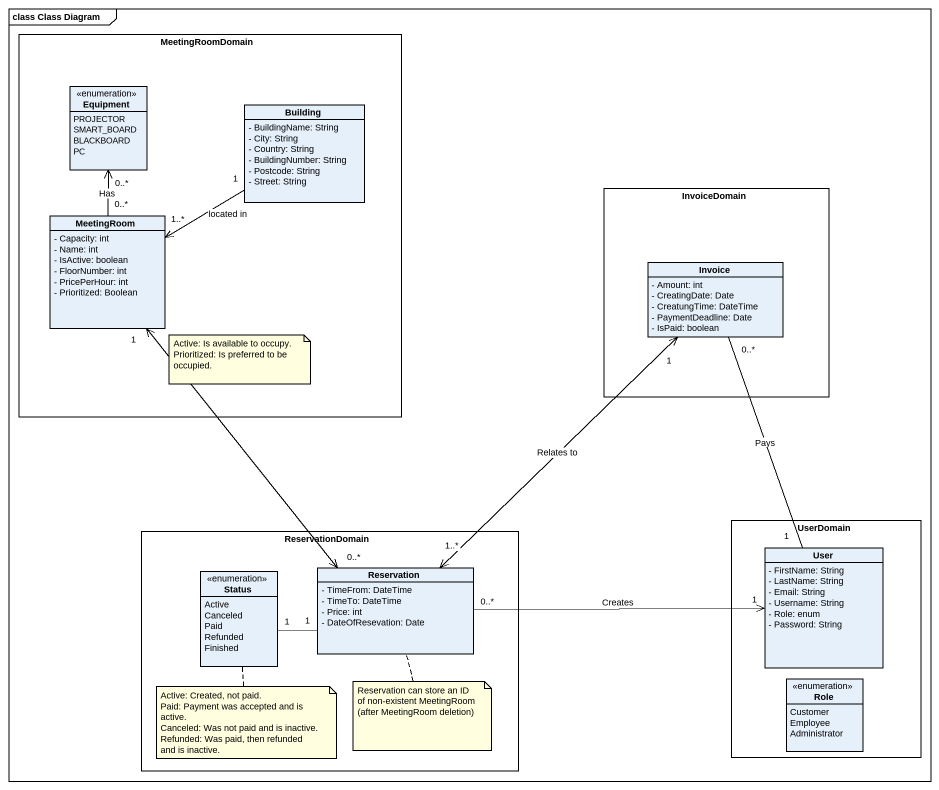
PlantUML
@startuml
mainframe class Class Diagram
hide circle
hide empty members
skinparam classAttributeIconSize 0
rectangle MeetingRoomDomain {
  enum Equipment {
    PROJECTOR
    SMART_BOARD
    BLACKBOARD
    PC
  }
  class Building {
    - BuildingName: String
    - City: String
    - Country: String
    - BuildingNumber: String
    - Postcode: String
    - Street: String
  }
  class MeetingRoom {
    - Capacity: int
    - Name: int
    - IsActive: boolean
    - FloorNumber: int
    - PricePerHour: int
    - Prioritized: Boolean
  }
}
rectangle InvoiceDomain {
  class Invoice {
    - Amount: int
    - CreatingDate: Date
    - CreatungTime: DateTime
    - PaymentDeadline: Date
    - IsPaid: boolean
  }
}
rectangle ReservationDomain {
  enum Status {
    Active
    Canceled
    Paid
    Refunded
    Finished
  }
  class Reservation {
    - TimeFrom: DateTime
    - TimeTo: DateTime
    - Price: int
    - DateOfResevation: Date
  }
}
rectangle UserDomain {
  class User {
    - FirstName: String
    - LastName: String
    - Email: String
    - Username: String
    - Role: enum
    - Password: String
  }
  enum Role {
    Customer
    Employee
    Administrator
  }
}
Equipment "0..*" <-- "0..*" MeetingRoom : Has
Building "1" --> "1..*" MeetingRoom : located in
MeetingRoom "1" <--> "0..*" Reservation
Invoice "1" <--> "1..*" Reservation : Relates to
Status "1" -right- "1" Reservation
User "1" -up- "0..*" Invoice : Pays
User "1" <-left- "0..*" Reservation : Creates
note as N1
  Active: Is available to occupy.
  Prioritized: Is preferred to be occupied.
end note
note bottom of Status
  Active: Created, not paid.
  Paid: Payment was accepted and is active.
  Canceled: Was not paid and is inactive.
  Refunded: Was paid, then refunded and is inactive.
end note
note bottom of Reservation : Reservation can store an ID of non-existent MeetingRoom (after MeetingRoom deletion)
@enduml
